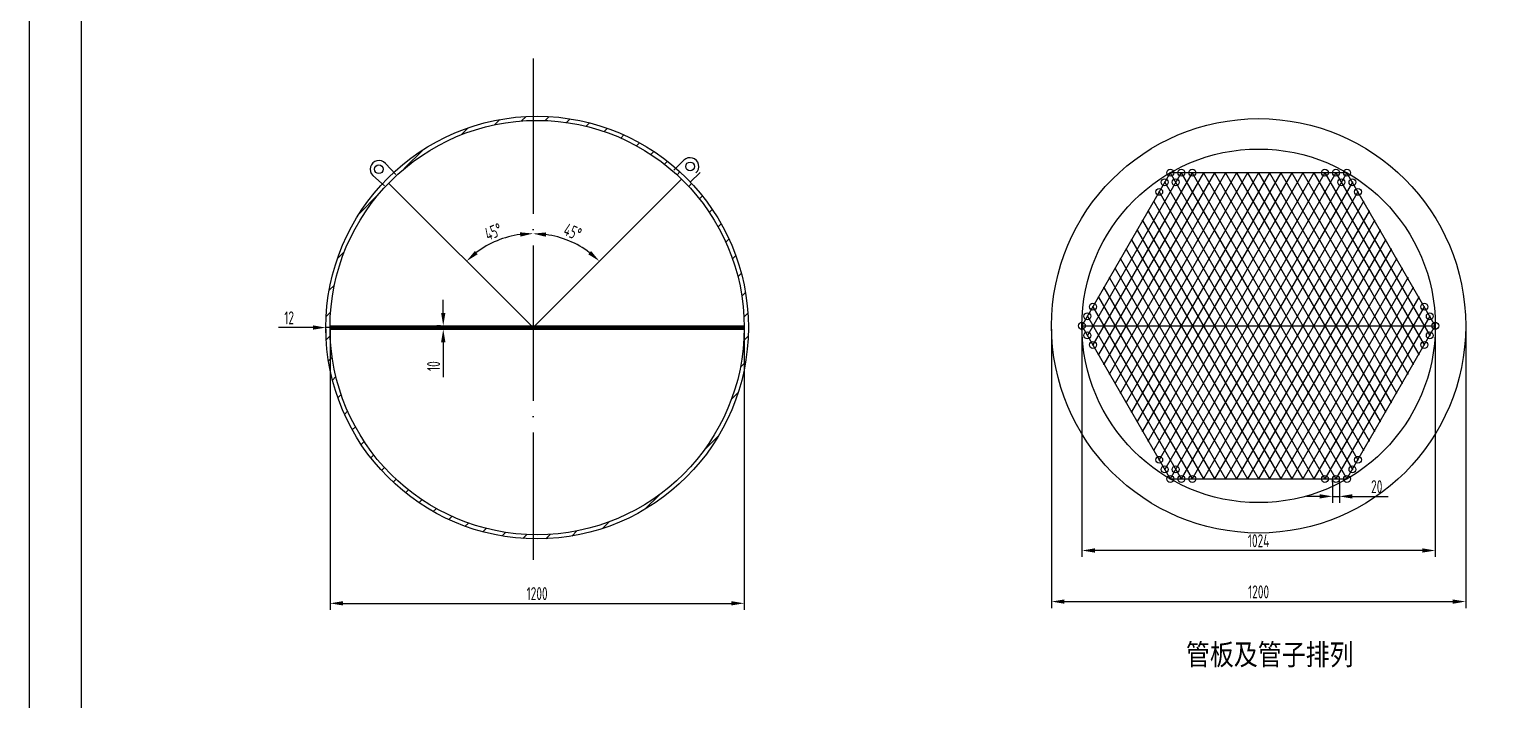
# Model space of a CAD drawing. Extents: x 1926 to 2767, y 1180 to 1774.
# Drawn here: x 1926 to 2209, y 1475.9 to 1605.3 of the extents above; entities that cross this region are included whole.
import ezdxf

# ---------------------------------------------------------------- set-up
doc = ezdxf.new("R2010")
doc.units = 0
doc.linetypes.add('DASHDOT-M', pattern=[36, 30, -3, 0, -3])
doc.linetypes.add('DASHEDX2', pattern=[38.1, 25.4, -12.7])
doc.layers.get('0').update_dxf_attribs({"linetype": 'CONTINUOUS'})
doc.layers.get('DEFPOINTS').update_dxf_attribs({"linetype": 'CONTINUOUS'})
doc.styles.get("Standard").update_dxf_attribs({"font": 'isocp.shx', "width": 0.707, "bigfont": 'hztxt.shx'})
doc.dimstyles.new('ISO-25', dxfattribs={"dimtxt": 2.5, "dimasz": 2.5, "dimexe": 1.25, "dimexo": 0.625, "dimtad": 1, "dimlfac": 15, "dimtxsty": 'STANDARD', "dimcen": 2.5, "dimazin": 3, "dimtfac": 1, "dimtmove": 0, "dimatfit": 3})

# ---------------------------------------------------------------- blocks, each defined once
blk = doc.blocks.new('*D48')
at = {"color": 0}
for p, q in [((2129.28, 1547.42), (2129.28, 1503.42)), ((2197.54, 1547.42), (2197.54, 1503.42)), ((2195.04, 1504.67), (2131.78, 1504.67))]:
    blk.add_line(p, q, dxfattribs=at)
for points in [[(2131.78, 1505.09), (2131.78, 1504.26), (2129.28, 1504.67)], [(2195.04, 1505.09), (2195.04, 1504.26), (2197.54, 1504.67)]]:
    blk.add_solid(points, dxfattribs=at)
at = {"layer": 'DEFPOINTS', "color": 0}
for p in [(2129.28, 1548.05), (2197.54, 1548.05), (2129.28, 1504.67)]:
    blk.add_point(p, dxfattribs=at)
at = {"color": 0, "insert": (2163.41, 1506.55), "char_height": 2.5, "attachment_point": 5}
blk.add_mtext('1024', dxfattribs=at)
blk = doc.blocks.new('*D49')
at = {"color": 0}
for p, q in [((2123.41, 1547.42), (2123.41, 1493.56)), ((2203.41, 1547.42), (2203.41, 1493.56)), ((2125.91, 1494.81), (2200.91, 1494.81))]:
    blk.add_line(p, q, dxfattribs=at)
for points in [[(2125.91, 1495.22), (2125.91, 1494.39), (2123.41, 1494.81)], [(2200.91, 1495.22), (2200.91, 1494.39), (2203.41, 1494.81)]]:
    blk.add_solid(points, dxfattribs=at)
at = {"layer": 'DEFPOINTS', "color": 0}
for p in [(2123.41, 1548.05), (2203.41, 1548.05), (2203.41, 1494.81)]:
    blk.add_point(p, dxfattribs=at)
at = {"color": 0, "insert": (2163.41, 1496.68), "char_height": 2.5, "attachment_point": 5}
blk.add_mtext('1200', dxfattribs=at)
blk = doc.blocks.new('*D52')
at = {"color": 0}
blk.add_arc((2023.26, 1547.7), 18.16, 97.8944, 127.1056, dxfattribs=at)
for points in [[(2020.74, 1566.1), (2020.8, 1565.27), (2023.26, 1565.86)], [(2012.58, 1561.87), (2012.03, 1562.5), (2010.42, 1560.54)]]:
    blk.add_solid(points, dxfattribs=at)
at = {"layer": 'DEFPOINTS', "color": 0}
for p in [(2023.26, 1599.66), (1995.37, 1575.59), (2018.56, 1565.24), (2023.26, 1547.7), (2023.26, 1502.85)]:
    blk.add_point(p, dxfattribs=at)
at = {"color": 0, "insert": (2015.6, 1566.21), "char_height": 2.5, "attachment_point": 5, "rotation": 22.5}
blk.add_mtext('45°', dxfattribs=at)
blk = doc.blocks.new('*D53')
at = {"color": 0}
for p, q in [((1984.05, 1547.09), (1984.05, 1493.22)), ((2064.05, 1547.09), (2064.05, 1493.22)), ((1986.55, 1494.47), (2061.55, 1494.47))]:
    blk.add_line(p, q, dxfattribs=at)
for points in [[(1986.55, 1494.89), (1986.55, 1494.06), (1984.05, 1494.47)], [(2061.55, 1494.89), (2061.55, 1494.06), (2064.05, 1494.47)]]:
    blk.add_solid(points, dxfattribs=at)
at = {"layer": 'DEFPOINTS', "color": 0}
for p in [(1984.05, 1547.71), (2064.05, 1547.71), (2064.05, 1494.47)]:
    blk.add_point(p, dxfattribs=at)
at = {"color": 0, "insert": (2024.05, 1496.35), "char_height": 2.5, "attachment_point": 5}
blk.add_mtext('1200', dxfattribs=at)
blk = doc.blocks.new('*D54')
at = {"color": 0}
for p, q in [((1980.75, 1547.71), (1974.07, 1547.71)), ((1984.05, 1547.71), (1983.25, 1547.71)), ((1983.25, 1547.43), (1983.25, 1546.46)), ((1984.05, 1547.42), (1984.05, 1546.46)), ((1986.55, 1547.71), (1989.05, 1547.71))]:
    blk.add_line(p, q, dxfattribs=at)
for points in [[(1980.75, 1548.13), (1980.75, 1547.3), (1983.25, 1547.71)], [(1986.55, 1548.13), (1986.55, 1547.3), (1984.05, 1547.71)]]:
    blk.add_solid(points, dxfattribs=at)
at = {"layer": 'DEFPOINTS', "color": 0}
for p in [(1983.25, 1548.05), (1983.25, 1547.71), (1984.05, 1548.05)]:
    blk.add_point(p, dxfattribs=at)
at = {"color": 0, "insert": (1976.16, 1549.59), "char_height": 2.5, "attachment_point": 5}
blk.add_mtext('12', dxfattribs=at)
blk = doc.blocks.new('*D55')
at = {"color": 0}
blk.add_arc((2023.26, 1547.7), 18.14, 52.903, 82.097, dxfattribs=at)
for points in [[(2025.73, 1565.25), (2025.78, 1566.08), (2023.26, 1565.84)], [(2034.48, 1562.48), (2033.93, 1561.86), (2036.09, 1560.53)]]:
    blk.add_solid(points, dxfattribs=at)
at = {"layer": 'DEFPOINTS', "color": 0}
for p in [(2023.26, 1599.66), (2051.94, 1576.38), (2032.33, 1563.41), (2023.26, 1547.7), (2023.26, 1502.85)]:
    blk.add_point(p, dxfattribs=at)
at = {"color": 0, "insert": (2030.92, 1566.19), "char_height": 2.5, "attachment_point": 5, "rotation": 337.5}
blk.add_mtext('45°', dxfattribs=at)
blk = doc.blocks.new('*D41')
at = {"color": 0, "linetype": 'DASHEDX2'}
for p, q in [((2005.92, 1550.55), (2005.92, 1553.05)), ((2005.37, 1548.05), (2004.67, 1548.05)), ((2005.37, 1547.38), (2004.67, 1547.38)), ((2005.92, 1548.05), (2005.92, 1547.38)), ((2005.92, 1544.88), (2005.92, 1538.16))]:
    blk.add_line(p, q, dxfattribs=at)
for points in [[(2005.5, 1550.55), (2006.34, 1550.55), (2005.92, 1548.05)], [(2005.5, 1544.88), (2006.34, 1544.88), (2005.92, 1547.38)]]:
    blk.add_solid(points, dxfattribs=at)
at = {"layer": 'DEFPOINTS', "color": 0, "linetype": 'DASHEDX2'}
for p in [(2005.92, 1547.38), (2005.99, 1548.05), (2005.99, 1547.38)]:
    blk.add_point(p, dxfattribs=at)
at = {"color": 0, "linetype": 'DASHEDX2', "insert": (2004.05, 1540.27), "char_height": 2.5, "attachment_point": 5, "rotation": 90}
blk.add_mtext('10', dxfattribs=at)
blk = doc.blocks.new('*D56')
at = {"color": 0}
for p, q in [((2177.68, 1517.86), (2177.68, 1513.87)), ((2179.01, 1517.86), (2179.01, 1513.87)), ((2175.18, 1515.12), (2172.68, 1515.12)), ((2177.68, 1515.12), (2179.01, 1515.12)), ((2181.51, 1515.12), (2188.45, 1515.12))]:
    blk.add_line(p, q, dxfattribs=at)
for points in [[(2175.18, 1515.54), (2175.18, 1514.7), (2177.68, 1515.12)], [(2181.51, 1515.54), (2181.51, 1514.7), (2179.01, 1515.12)]]:
    blk.add_solid(points, dxfattribs=at)
at = {"layer": 'DEFPOINTS', "color": 0}
for p in [(2177.68, 1518.48), (2179.01, 1518.48), (2179.01, 1515.12)]:
    blk.add_point(p, dxfattribs=at)
at = {"color": 0, "insert": (2186.23, 1517), "char_height": 2.5, "attachment_point": 5}
blk.add_mtext('20', dxfattribs=at)

msp = doc.modelspace()

# ---------------------------------------------------------------- hatches: boundary and pattern name
h = msp.add_hatch()
h.set_pattern_fill('ANSI31', color=256, style=0)
h.set_pattern_definition([(45, (39.9646, -577.5953), (-2.245064, 2.245064), [])])
h.paths.add_polyline_path([(2023.26166, 1588.50417), (2023.26166, 1587.70402, -0.420013201), (2064.05203, 1547.71183, -0.420013201), (2023.26166, 1507.71964), (2023.26166, 1506.91949, 0.419899237), (2064.85203, 1547.71183, 0.419899237)])
h.paths.add_polyline_path([(1984.05203, 1547.71183, -0.408437611), (2023.26166, 1587.70402), (2023.26166, 1588.50417, 0.408550654), (1983.25203, 1547.71183, 0.408550654), (2023.26166, 1506.91949), (2023.26166, 1507.71964, -0.408437611)])
h = msp.add_hatch()
h.set_pattern_fill('ANSI31', color=256, scale=0.066667, style=0)
h.set_pattern_definition([(45, (1937.64833, 1289.74629), (-0.14967094, 0.14967094), [])])
h.paths.add_polyline_path([(2064.05064, 1548.04516), (1984.05342, 1548.04516, 0.00208336), (1984.05203, 1547.71183, 0.00208336), (1984.05342, 1547.3785), (2064.05064, 1547.3785, 0.00208336), (2064.05203, 1547.71183, 0.00208336)])

# ---------------------------------------------------------------- linework, layer by layer
at = {"linetype": 'DASHDOT-M'}
msp.add_line((2023.26166, 1599.66053), (2023.26166, 1502.84701), dxfattribs=at)
for p, q in [((2050.4894, 1578.09752), (2052.40547, 1580.01358)), ((1992.29809, 1577.07752), (1994.55111, 1575.04455)), ((1994.73619, 1579.39203), (1996.73651, 1577.28714)), ((2055.57375, 1577.63567), (2053.64222, 1575.80205)), ((2148.47548, 1577.6055), (2130.34214, 1546.19764)), ((2150.60881, 1577.6055), (2131.40881, 1544.35012)), ((2152.74214, 1577.6055), (2132.47548, 1542.5026)), ((2154.87548, 1577.6055), (2133.54214, 1540.65508)), ((2157.00881, 1577.6055), (2134.60881, 1538.80756)), ((2159.14214, 1577.6055), (2135.67548, 1536.96004)), ((2161.27548, 1577.6055), (2136.74214, 1535.11252)), ((2163.40881, 1577.6055), (2137.80881, 1533.265)), ((2165.54214, 1577.6055), (2138.87548, 1531.41748)), ((2167.67548, 1577.6055), (2139.94214, 1529.56996)), ((2169.80881, 1577.6055), (2141.00881, 1527.72243)), ((2171.94214, 1577.6055), (2142.07548, 1525.87491)), ((2174.07548, 1577.6055), (2143.14214, 1524.02739)), ((2176.20881, 1577.6055), (2144.20881, 1522.17987)), ((2178.34214, 1577.6055), (2145.27548, 1520.33235)), ((2146.34214, 1577.6055), (2180.47548, 1518.48483)), ((2180.47548, 1577.6055), (2146.34214, 1518.48483)), ((2180.47548, 1577.6055), (2146.34214, 1518.48483)), ((2146.34214, 1577.6055), (2180.47548, 1518.48483)), ((2148.47548, 1577.6055), (2181.54214, 1520.33235)), ((2148.47548, 1577.6055), (2181.54214, 1520.33235)), ((2150.60881, 1577.6055), (2182.60881, 1522.17987)), ((2152.74214, 1577.6055), (2183.67548, 1524.02739)), ((2154.87548, 1577.6055), (2184.74214, 1525.87491)), ((2157.00881, 1577.6055), (2185.80881, 1527.72243)), ((2159.14214, 1577.6055), (2186.87548, 1529.56996)), ((2161.27548, 1577.6055), (2187.94214, 1531.41748)), ((2163.40881, 1577.6055), (2189.00881, 1533.265)), ((2165.54214, 1577.6055), (2190.07548, 1535.11252)), ((2167.67548, 1577.6055), (2191.14214, 1536.96004)), ((2169.80881, 1577.6055), (2192.20881, 1538.80756)), ((2171.94214, 1577.6055), (2193.27548, 1540.65508)), ((2174.07548, 1577.6055), (2194.34214, 1542.5026)), ((2176.20881, 1577.6055), (2195.40881, 1544.35012)), ((2178.34214, 1577.6055), (2196.47548, 1546.19764)), ((2023.26166, 1547.70149), (1995.37024, 1575.59291)), ((2023.26166, 1547.70149), (2051.9436, 1576.38343)), ((2144.20881, 1573.91046), (2176.20881, 1518.48483)), ((2145.27548, 1575.75798), (2178.34214, 1518.48483)), ((2181.54214, 1575.75798), (2148.47548, 1518.48483)), ((2182.60881, 1573.91046), (2150.60881, 1518.48483)), ((2143.14214, 1572.06294), (2174.07548, 1518.48483)), ((2183.67548, 1572.06294), (2152.74214, 1518.48483)), ((2141.00881, 1568.36789), (2169.80881, 1518.48483)), ((2142.07548, 1570.21541), (2171.94214, 1518.48483)), ((2184.74214, 1570.21541), (2154.87548, 1518.48483)), ((2185.80881, 1568.36789), (2157.00881, 1518.48483)), ((2139.94214, 1566.52037), (2167.67548, 1518.48483)), ((2186.87548, 1566.52037), (2159.14214, 1518.48483)), ((2137.80881, 1562.82533), (2163.40881, 1518.48483)), ((2138.87548, 1564.67285), (2165.54214, 1518.48483)), ((2187.94214, 1564.67285), (2161.27548, 1518.48483)), ((2189.00881, 1562.82533), (2163.40881, 1518.48483)), ((2136.74214, 1560.97781), (2161.27548, 1518.48483)), ((2190.07548, 1560.97781), (2165.54214, 1518.48483)), ((2134.60881, 1557.28277), (2157.00881, 1518.48483)), ((2135.67548, 1559.13029), (2159.14214, 1518.48483)), ((2191.14214, 1559.13029), (2167.67548, 1518.48483)), ((2192.20881, 1557.28277), (2169.80881, 1518.48483)), ((2133.54214, 1555.43525), (2154.87548, 1518.48483)), ((2193.27548, 1555.43525), (2171.94214, 1518.48483)), ((2131.40881, 1551.74021), (2150.60881, 1518.48483)), ((2132.47548, 1553.58773), (2152.74214, 1518.48483)), ((2194.34214, 1553.58773), (2174.07548, 1518.48483)), ((2195.40881, 1551.74021), (2176.20881, 1518.48483)), ((2130.34214, 1549.89269), (2148.47548, 1518.48483)), ((2196.47548, 1549.89269), (2178.34214, 1518.48483)), ((1984.05203, 1548.04516), (2064.05203, 1548.04516)), ((1984.05203, 1547.3785), (2064.05203, 1547.3785)), ((1984.8424, 1547.71183), (1984.8424, 1548.04516)), ((1984.8424, 1548.04516), (1984.8424, 1547.3785)), ((1984.8424, 1548.04516), (1984.84379, 1548.04516)), ((2129.27548, 1548.04516), (2197.54214, 1548.04516)), ((2177.67548, 1517.85983), (2177.67548, 1518.48483)), ((2179.00881, 1517.68525), (2179.00881, 1518.48483))]:
    msp.add_line(p, q)
at = {"color": 6}
for points in [[(1925.9651, 1179.96051), (2766.9651, 1179.96051), (2766.9651, 1773.96051), (1925.9651, 1773.96051)], [(1935.9651, 1189.96051), (2756.9651, 1189.96051), (2756.9651, 1763.96051), (1935.9651, 1763.96051)]]:
    msp.add_lwpolyline(points, close=True, dxfattribs=at)
msp.add_lwpolyline([(2129.27548, 1548.04516), (2146.34214, 1518.48483), (2180.47548, 1518.48483), (2197.54214, 1548.04516), (2180.47548, 1577.6055), (2146.34214, 1577.6055)], close=True)
for centre, radius in [((2024.05203, 1547.71183), 40.8), ((2024.05203, 1547.71183), 40), ((2053.59442, 1578.82462), 0.84072), ((2163.40881, 1548.04516), 34.13333), ((1993.48705, 1578.26648), 0.84072)]:
    msp.add_circle(centre, radius)
at = {"color": 5}
for centre, radius in [((2163.40881, 1548.04516), 40), ((2146.34214, 1577.6055), 0.66667), ((2148.47548, 1577.6055), 0.66667), ((2148.47548, 1577.6055), 0.66667), ((2148.47548, 1577.6055), 0.66667), ((2150.60881, 1577.6055), 0.66667), ((2176.20881, 1577.6055), 0.66667), ((2178.34214, 1577.6055), 0.66667), ((2180.47548, 1577.6055), 0.66667), ((2144.20881, 1573.91046), 0.66667), ((2145.27548, 1575.75798), 0.66667), ((2147.40881, 1575.75798), 0.66667), ((2179.40881, 1575.75798), 0.66667), ((2181.54214, 1575.75798), 0.66667), ((2182.60881, 1573.91046), 0.66667), ((2131.40881, 1551.74021), 0.66667), ((2195.40881, 1551.74021), 0.66667), ((2129.27548, 1548.04516), 0.66667), ((2130.34214, 1549.89269), 0.66667), ((2196.47548, 1549.89269), 0.66667), ((2197.54214, 1548.04516), 0.66667), ((2130.34214, 1546.19764), 0.66667), ((2196.47548, 1546.19764), 0.66667), ((2131.40881, 1544.35012), 0.66667), ((2195.40881, 1544.35012), 0.66667), ((2144.20881, 1522.17987), 0.66667), ((2182.60881, 1522.17987), 0.66667), ((2145.27548, 1520.33235), 0.66667), ((2147.40881, 1520.33235), 0.66667), ((2181.54214, 1520.33235), 0.66667), ((2146.34214, 1518.48483), 0.66667), ((2148.47548, 1518.48483), 0.66667), ((2150.60881, 1518.48483), 0.66667), ((2176.20881, 1518.48483), 0.66667), ((2178.34214, 1518.48483), 0.66667), ((2180.47548, 1518.48483), 0.66667)]:
    msp.add_circle(centre, radius, dxfattribs=at)
for centre, start, end in [((1993.48705, 1578.26648), 42.0207335, 225), ((2053.59442, 1578.82462), 312.0207335, 135)]:
    msp.add_arc(centre, 1.68144, start, end)
for p in [(2146.34214, 1577.6055), (2148.47548, 1577.6055), (2150.60881, 1577.6055), (2152.74214, 1577.6055), (2154.87548, 1577.6055), (2157.00881, 1577.6055), (2159.14214, 1577.6055), (2161.27548, 1577.6055), (2163.40881, 1577.6055), (2165.54214, 1577.6055), (2167.67548, 1577.6055), (2169.80881, 1577.6055), (2171.94214, 1577.6055), (2174.07548, 1577.6055), (2176.20881, 1577.6055), (2178.34214, 1577.6055), (2180.47548, 1577.6055), (2144.20881, 1573.91046), (2145.27548, 1575.75798), (2181.54214, 1575.75798), (2182.60881, 1573.91046), (2143.14214, 1572.06294), (2183.67548, 1572.06294), (2141.00881, 1568.36789), (2142.07548, 1570.21541), (2184.74214, 1570.21541), (2185.80881, 1568.36789), (2139.94214, 1566.52037), (2186.87548, 1566.52037), (2137.80881, 1562.82533), (2138.87548, 1564.67285), (2187.94214, 1564.67285), (2189.00881, 1562.82533), (2136.74214, 1560.97781), (2190.07548, 1560.97781), (2134.60881, 1557.28277), (2135.67548, 1559.13029), (2191.14214, 1559.13029), (2192.20881, 1557.28277), (2133.54214, 1555.43525), (2193.27548, 1555.43525), (2131.40881, 1551.74021), (2132.47548, 1553.58773), (2194.34214, 1553.58773), (2195.40881, 1551.74021), (2130.34214, 1549.89269), (2196.47548, 1549.89269), (2129.27548, 1548.04516), (2130.34214, 1546.19764), (2196.47548, 1546.19764), (2197.54214, 1548.04516), (2131.40881, 1544.35012), (2195.40881, 1544.35012), (2132.47548, 1542.5026), (2133.54214, 1540.65508), (2193.27548, 1540.65508), (2194.34214, 1542.5026), (2134.60881, 1538.80756), (2135.67548, 1536.96004), (2191.14214, 1536.96004), (2191.14214, 1536.96004), (2192.20881, 1538.80756), (2136.74214, 1535.11252), (2190.07548, 1535.11252), (2190.07548, 1535.11252), (2137.80881, 1533.265), (2138.87548, 1531.41748), (2187.94214, 1531.41748), (2189.00881, 1533.265), (2189.00881, 1533.265), (2139.94214, 1529.56996), (2186.87548, 1529.56996), (2141.00881, 1527.72243), (2142.07548, 1525.87491), (2184.74214, 1525.87491), (2185.80881, 1527.72243), (2143.14214, 1524.02739), (2183.67548, 1524.02739), (2144.20881, 1522.17987), (2145.27548, 1520.33235), (2181.54214, 1520.33235), (2182.60881, 1522.17987), (2146.34214, 1518.48483), (2148.47548, 1518.48483), (2150.60881, 1518.48483), (2152.74214, 1518.48483), (2154.87548, 1518.48483), (2157.00881, 1518.48483), (2159.14214, 1518.48483), (2161.27548, 1518.48483), (2163.40881, 1518.48483), (2165.54214, 1518.48483), (2167.67548, 1518.48483), (2169.80881, 1518.48483), (2171.94214, 1518.48483), (2174.07548, 1518.48483), (2176.20881, 1518.48483), (2178.34214, 1518.48483), (2180.47548, 1518.48483)]:
    msp.add_point(p)

# ---------------------------------------------------------------- texts
msp.add_text('管板及管子排列', height=4.626693).set_placement((2149.37123, 1482.10971))

# ---------------------------------------------------------------- dimensions: what is measured, and where the dimension line sits
at = {"color": 1}
for base, line1, line2, picture, middle in [((2018.5618, 1565.24162), ((2023.26166, 1599.66053), (2023.26166, 1502.84701)), ((2023.26166, 1547.70149), (1995.37024, 1575.59291)), '*D52', (2015.59503, 1566.21038)), ((2032.33117, 1563.41035), ((2023.26166, 1547.70149), (2051.9436, 1576.38343)), ((2023.26166, 1599.66053), (2023.26166, 1502.84701)), '*D55', (2030.9207, 1566.19204))]:
    dim = msp.add_angular_dim_2l(base=base, line1=line1, line2=line2, dimstyle='ISO-25', override={"dimadec": 2, "dimazin": 2}, dxfattribs=at)
    dim.commit()
    dim.dimension.update_dxf_attribs({"geometry": picture, "text_midpoint": middle})
for base, p1, p2, picture, middle in [((1983.25345, 1547.71183), (1984.05342, 1548.04516), (1983.25345, 1548.05183), '*D54', (1976.16317, 1549.58683)), ((2064.05203, 1494.47221), (1984.05203, 1547.71183), (2064.05203, 1547.71183), '*D53', (2024.05203, 1496.34721)), ((2203.40881, 1494.80553), (2123.40881, 1548.04516), (2203.40881, 1548.04516), '*D49', (2163.40881, 1496.68053)), ((2129.27548, 1504.6749), (2197.54214, 1548.04516), (2129.27548, 1548.04516), '*D48', (2163.40881, 1506.5499))]:
    dim = msp.add_linear_dim(base=base, p1=p1, p2=p2, dimstyle='ISO-25', dxfattribs=at)
    dim.commit()
    dim.dimension.update_dxf_attribs({"geometry": picture, "text_midpoint": middle})
at = {"linetype": 'DASHEDX2'}
dim = msp.add_linear_dim(base=(2005.92069, 1547.3785), p1=(2005.99347, 1548.04516), p2=(2005.99347, 1547.3785), angle=90, dimstyle='ISO-25', dxfattribs=at)
dim.commit()
dim.dimension.update_dxf_attribs({"geometry": '*D41', "text_midpoint": (2004.04569, 1540.26739)})
dim = msp.add_linear_dim(base=(2179.00881, 1515.12097), p1=(2177.67548, 1518.48483), p2=(2179.00881, 1518.48483), dimstyle='ISO-25')
dim.commit()
dim.dimension.update_dxf_attribs({"geometry": '*D56', "text_midpoint": (2186.23103, 1516.99597)})

doc.saveas('drawing.dxf')
